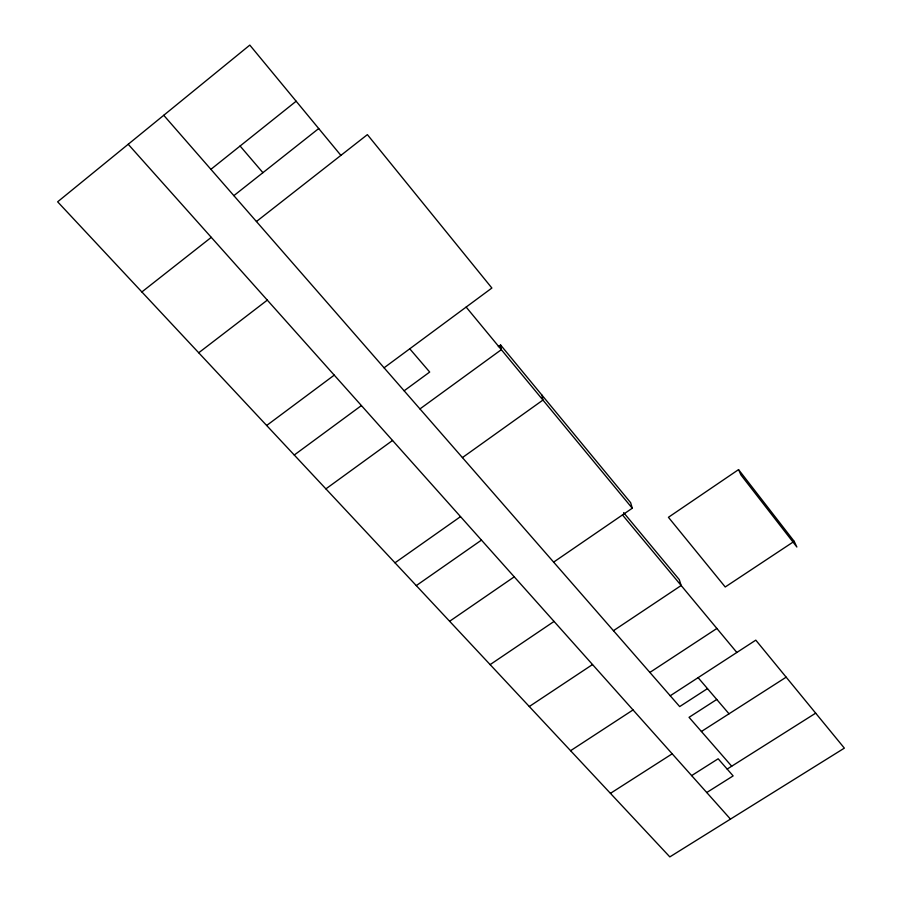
<?xml version="1.0" encoding="UTF-8"?>
<svg xmlns="http://www.w3.org/2000/svg" width="902" height="902" viewBox="0 0 902 902"><rect width="100%" height="100%" fill="white"/><g stroke="black" fill="none" stroke-linecap="round" stroke-linejoin="round"><path stroke-width="1.35" d="M210.91 169.328L296.16 101.227M233.866 195.644L318.722 128.546M141.873 291.944L211.282 237.35M256.439 221.509L367.385 134.635L491.883 288.031L384.072 367.802M198.711 352.772L267.308 300.129M266.665 425.485L334.247 375.131M294.255 455.014L361.409 405.573M404.141 390.791L429.69 372.052L409.756 348.803M498.321 346.639L500.587 344.981L630.656 502.696L632.268 508.221L553.636 562.126M419.96 408.922L501.332 349.672L500.587 344.981M325.893 488.873L392.55 440.469M462.422 457.596L542.948 400.06L541.922 395.087M394.986 562.803L460.527 516.632M416.284 585.601L481.476 540.106M449.624 621.275L514.253 576.829M738.569 469.604L668.427 517.297L725.231 586.988L794.177 541.335L738.569 469.604L740.937 474.937L796.861 547.018L794.177 541.335M490.136 664.616L554.053 621.433M613.45 630.69L681.157 585.511L679.274 579.614L623.632 512.607M529.294 706.525L592.524 664.548M649.88 672.43L716.876 628.468M570.583 750.701L633.035 709.942M670.231 695.769L755.797 640.149L844.362 748.13L669.825 856.9L57.638 201.811L249.809 45.1L340.888 155.381M707.472 688.609L679.68 706.593L163.747 115.287M716.752 699.467L689.049 717.327L731.702 766.215M701.406 731.499L786.172 677.177M610.44 793.354L672.193 753.813M691.642 775.607L718.161 758.785L733.134 775.9L706.74 792.531M727.17 769.079L815.679 713.155M128.208 144.264L730.462 819.106M698.103 677.65L729.019 713.809M240.09 146.011L262.922 172.677M622.47 514.929L736.844 652.473M466.154 307.075L632.268 508.221"/></g></svg>
